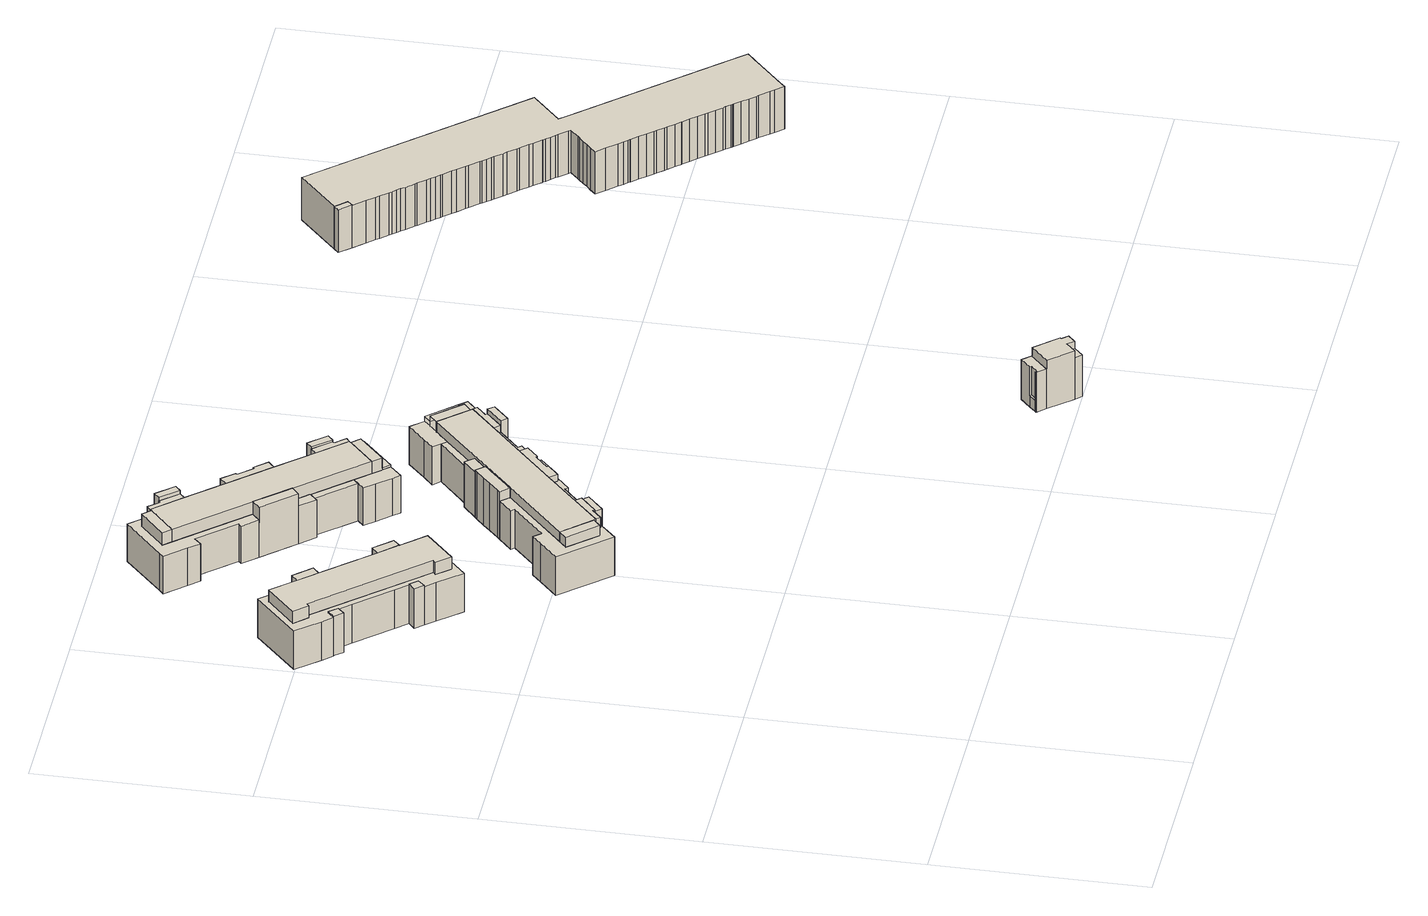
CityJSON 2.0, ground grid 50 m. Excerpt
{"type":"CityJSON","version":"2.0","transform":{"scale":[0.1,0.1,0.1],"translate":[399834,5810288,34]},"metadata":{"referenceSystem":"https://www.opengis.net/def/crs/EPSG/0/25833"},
"CityObjects":{
"building1":{"type":"Building","attributes":{"Gemeindeschluessel":"11000009","BezugspunktDach":"2200","function":"51009_1610","measuredHeight":10.37,"storeysAboveGround":0},"address":[{"country":"Germany","locality":"Berlin"}],"geometry":[{"type":"Solid","lod":"1","boundaries":[[[[0,1,2,3]],[[4,5,6,7]],[[4,7,3,2]],[[5,4,2,1]],[[6,5,1,0]],[[7,6,0,3]]]]}]},
"building2":{"type":"Building","attributes":{"Gemeindeschluessel":"11000009","BezugspunktDach":"2200","function":"51009_1610","measuredHeight":10.34,"storeysAboveGround":0},"address":[{"country":"Germany","locality":"Berlin"}],"geometry":[{"type":"Solid","lod":"1","boundaries":[[[[8,9,10,11]],[[12,13,14,15]],[[12,15,11,10]],[[13,12,10,9]],[[14,13,9,8]],[[15,14,8,11]]]]}]},
"building3":{"type":"Building","attributes":{"Gemeindeschluessel":"11000009","function":"31001_1010"},"address":[{"country":"Germany","locality":"Berlin","thoroughfareNumber":"3, 5","thoroughfareName":"Newtonstraße"}],"children":["building3-1","building3-2","building3-3","building3-4","building3-5"]},
"building3-1":{"type":"BuildingPart","attributes":{"BezugspunktDach":"2200","measuredHeight":13.16,"storeysAboveGround":4},"parents":["building3"],"geometry":[{"type":"MultiSurface","lod":"1","boundaries":[[[16,17,18,19,20,21,22,23,24,25,26,27,28]],[[29,30,31,32,33,34,35,36,37,38,39,40,41]],[[29,42,43,28,27]],[[30,44,42,29,27,26]],[[45,46,25,24]],[[32,31,47,48]],[[34,33,23,22]],[[35,49,50,22,21]],[[51,49,21,20]],[[37,52,51,20,19]],[[53,52,19,18]],[[54,53,38,18,17]],[[55,54,17,16]],[[43,55,40,16,28]],[[41,43,42,29]],[[29,42,44,30]],[[31,30,26,25]],[[48,47,46,45]],[[32,24,23,33]],[[34,50,49,35,56]],[[36,35,49,51]],[[36,51,52,37]],[[38,37,52,53]],[[39,38,53,54]],[[57,40,39,54,55]],[[41,40,55,43]]]}]},
"building3-2":{"type":"BuildingPart","attributes":{"BezugspunktDach":"2200","measuredHeight":13.16,"storeysAboveGround":4},"parents":["building3"],"geometry":[{"type":"MultiSurface","lod":"1","boundaries":[[[23,58,59,24]],[[60,61,33,32]],[[62,45,24,59]],[[60,32,48,63]],[[61,60,59,58]],[[64,65,61,58,23]],[[63,48,45,62]],[[33,61,65,64]],[[33,23,24,32]]]}]},
"building3-3":{"type":"BuildingPart","attributes":{"BezugspunktDach":"2200","measuredHeight":13.16,"storeysAboveGround":4},"parents":["building3"],"geometry":[{"type":"MultiSurface","lod":"1","boundaries":[[[25,66,67,26]],[[68,69,31,30]],[[68,70,44,26,67]],[[69,68,67,66]],[[46,71,72,47,31,69,66,25]],[[30,44,70,68]],[[47,72,71,46]],[[30,31,25,26]]]}]},
"building3-4":{"type":"BuildingPart","attributes":{"BezugspunktDach":"2200","measuredHeight":10.06,"storeysAboveGround":4},"parents":["building3"],"geometry":[{"type":"MultiSurface","lod":"1","boundaries":[[[73,74,75,76,77,78,79,80,81,82,83,84,85,65,50,49,51,52,53,54,55,43,42,44,70,86,87]],[[88,68,30,29,41,40,39,38,37,36,35,34,61,89,90,91,92,14,13,12,93,94,95,96,97,98,99]],[[88,99,87,86]],[[68,88,86,70]],[[34,50,64,33,61]],[[89,61,65,85]],[[90,89,85,84]],[[91,90,84,83]],[[92,91,83,82]],[[14,92,82,81]],[[13,14,81,80]],[[12,13,80,79]],[[93,12,79,78]],[[94,93,78,77]],[[95,94,77,76]],[[96,95,76,75]],[[97,96,75,74]],[[98,97,74,73]],[[99,98,73,87]],[[30,68,100,70,44,101]],[[30,44,42,29]],[[42,43,41,29]],[[40,41,43,55]],[[40,55,54,39]],[[38,39,54,53]],[[37,38,53,52,102]],[[36,37,52,51]],[[51,49,35,36]],[[34,35,49,50]],[[61,33,64,65]]]}]},
"building3-5":{"type":"BuildingPart","attributes":{"BezugspunktDach":"2200","measuredHeight":10.61,"storeysAboveGround":4},"parents":["building3"],"geometry":[{"type":"Solid","lod":"1","boundaries":[[[[45,62,103,104,105,106,71,46]],[[72,107,108,109,110,63,48,47]],[[107,72,71,106]],[[108,107,106,105]],[[109,108,105,104]],[[110,109,104,103]],[[63,110,103,62]],[[72,47,46,71]],[[63,62,45,48]],[[48,45,46,47]]]]}]},
"building4":{"type":"Building","attributes":{"Gemeindeschluessel":"11000009","function":"31001_1010"},"address":[{"country":"Germany","locality":"Berlin","thoroughfareNumber":"13, 15, 17","thoroughfareName":"Konrad-Zuse-Straße"}],"children":["building4-1","building4-2","building4-3","building4-4","building4-5","building4-6","building4-7","building4-8","building4-9","building4-10","building4-11","building4-12","building4-13","building4-14","building4-15","building4-16","building4-17"]},
"building4-1":{"type":"BuildingPart","attributes":{"BezugspunktDach":"2200","measuredHeight":13.06,"storeysAboveGround":4},"parents":["building4"],"geometry":[{"type":"MultiSurface","lod":"1","boundaries":[[[111,112,113,114,115,116,117,118,119,120,121,122]],[[123,124,125,126,127,128,129,130,131,132,133,134]],[[135,136,121,120]],[[137,138,119,118]],[[139,140,117,116]],[[141,142,115,114]],[[143,144,145,146,147,148,149,113,112]],[[150,151,152,111,122]],[[123,153,134,122,154,121]],[[124,123,136,135]],[[124,120,119,125,155]],[[126,125,138,137]],[[127,126,118,117]],[[128,127,140,139]],[[156,129,128,116,115]],[[130,129,142,141]],[[130,114,113,131]],[[131,149,148,157]],[[132,158,145,144,143]],[[158,159,157,148,147,146]],[[132,112,111,133]],[[134,133,152,151,150]]]}]},
"building4-2":{"type":"BuildingPart","attributes":{"BezugspunktDach":"2200","measuredHeight":13.06,"storeysAboveGround":4},"parents":["building4"],"geometry":[{"type":"MultiSurface","lod":"1","boundaries":[[[119,160,161,162,163,120]],[[164,165,166,167,125,124]],[[164,124,120,163],[164,168,135,124]],[[169,168,163,162]],[[170,169,162,161]],[[166,171,166,167]],[[138,172,160,119]],[[167,172,167,125]],[[135,168,164,124]],[[165,164,168,169]],[[166,165,169,170]],[[167,166,171,161,160]],[[125,167,172,138]],[[125,119,120,124]]]}]},
"building4-3":{"type":"BuildingPart","attributes":{"BezugspunktDach":"2200","measuredHeight":13.06,"storeysAboveGround":4},"parents":["building4"],"geometry":[{"type":"MultiSurface","lod":"1","boundaries":[[[117,173,174,175,176,177,178,118]],[[179,180,181,182,183,184,127,126]],[[179,126,185,126,179,186,137,118,178]],[[187,188,186,178,177]],[[181,180,181,189,188,177,176]],[[190,189,176,175]],[[183,182,183,191,190,192,175,174]],[[193,191,183,184,183,174,173]],[[140,193,173,117]],[[127,184,194,184,127,195]],[[137,186,179,126,185]],[[180,179,186,188,187]],[[188,189,181,180]],[[182,181,189,190]],[[192,190,191,183,182]],[[184,183,191,193]],[[195,127,184,194,193,140]],[[126,127,117,118]]]}]},
"building4-4":{"type":"BuildingPart","attributes":{"BezugspunktDach":"2200","measuredHeight":13.14,"storeysAboveGround":4},"parents":["building4"],"geometry":[{"type":"MultiSurface","lod":"1","boundaries":[[[196,197,198,199]],[[133,132,200,201]],[[151,202,203,199,198]],[[133,201,133,204]],[[132,112,111,198,197]],[[205,144,197,196]],[[201,200,196,199]],[[204,133,201,203,202,151]],[[133,111,112,132,206]],[[200,132,144,205]]]}]},
"building4-5":{"type":"BuildingPart","attributes":{"BezugspunktDach":"2200","measuredHeight":13.06,"storeysAboveGround":4},"parents":["building4"],"geometry":[{"type":"MultiSurface","lod":"1","boundaries":[[[122,121,207,208]],[[209,123,134,210]],[[211,212,208,207]],[[213,136,211,207,121]],[[214,212,150,122,208]],[[209,210,212,211]],[[123,209,211,136,213]],[[134,123,121,122]],[[210,134,150,212,214]]]}]},
"building4-6":{"type":"BuildingPart","attributes":{"BezugspunktDach":"2200","measuredHeight":13.06,"storeysAboveGround":4},"parents":["building4"],"geometry":[{"type":"MultiSurface","lod":"1","boundaries":[[[215,216,114,113]],[[130,217,218,131]],[[219,220,141,114,216]],[[221,220,217,216,215]],[[131,149,222,218,215,113]],[[130,131,113,114]],[[217,130,141,220,219]],[[218,217,220,221]],[[218,222,149,131,223]]]}]},
"building4-7":{"type":"BuildingPart","attributes":{"BezugspunktDach":"2200","measuredHeight":13.06,"storeysAboveGround":4},"parents":["building4"],"geometry":[{"type":"MultiSurface","lod":"1","boundaries":[[[115,224,225,226,227,116]],[[228,229,230,231,129,128]],[[232,139,116,227]],[[229,228,229,226]],[[230,233,234,226,225]],[[235,233,236,225,224]],[[129,142,235,224,115]],[[228,128,139,232]],[[227,226,229,228]],[[234,233,230,229]],[[237,231,230,236,233,235]],[[231,235,142,129]],[[238,128,129,115,116]]]}]},
"building4-8":{"type":"BuildingPart","attributes":{"BezugspunktDach":"2200","measuredHeight":10.54,"storeysAboveGround":4},"parents":["building4"],"geometry":[{"type":"MultiSurface","lod":"1","boundaries":[[[137,186,188,239,240,241,242,172,138]],[[167,243,244,245,246,180,179,126,125]],[[243,167,172,242]],[[244,243,242,241]],[[245,244,241,240]],[[167,125,138,172]],[[246,245,240,239]],[[180,246,239,188]],[[179,180,188,186]],[[247,126,179,186,137]],[[126,248,137,138,125]]]}]},
"building4-9":{"type":"BuildingPart","attributes":{"BezugspunktDach":"2200","measuredHeight":13.56,"storeysAboveGround":4},"parents":["building4"],"geometry":[{"type":"MultiSurface","lod":"1","boundaries":[[[249,250,251,252]],[[253,254,229,228]],[[253,228,252,251]],[[254,253,251,250]],[[229,254,250,249]],[[227,226,249,252]],[[228,229,226,227]]]}]},
"building4-10":{"type":"BuildingPart","attributes":{"BezugspunktDach":"2200","measuredHeight":9.85,"storeysAboveGround":4},"parents":["building4"],"geometry":[{"type":"MultiSurface","lod":"1","boundaries":[[[255,256,257,258,222,148,259,260]],[[261,157,218,262,263,264,265,266]],[[261,266,260,259]],[[263,262,258,257]],[[264,263,257,256]],[[265,264,256,255]],[[266,265,255,260]],[[267,157,261,259,148]],[[268,157,148,149,131]],[[218,131,149,222]],[[262,218,222,258,269]]]}]},
"building4-11":{"type":"BuildingPart","attributes":{"BezugspunktDach":"2200","measuredHeight":10.3,"storeysAboveGround":4},"parents":["building4"],"geometry":[{"type":"MultiSurface","lod":"1","boundaries":[[[270,271,234,233,235,141,220,221]],[[217,130,231,230,229,272,262,218]],[[130,129,231]],[[272,229,234,271]],[[262,272,271,270]],[[222,258,270,221]],[[273,217,218,221,220]],[[217,220,141,130]],[[142,129,130,141]],[[231,129,142,235]],[[230,231,235,233]],[[230,233,234,229]],[[218,262,258,222]]]}]},
"building4-12":{"type":"BuildingPart","attributes":{"BezugspunktDach":"2200","measuredHeight":10.56,"storeysAboveGround":4},"parents":["building4"],"geometry":[{"type":"MultiSurface","lod":"1","boundaries":[[[193,140,139,232,274,275,276,277,191]],[[278,279,280,281,228,128,127,184,183]],[[278,183,191,277],[183,278,277,191]],[[279,278,277,276],[278,279,276,277]],[[280,279,276,275]],[[281,280,275,274]],[[228,281,274,232]],[[228,232,139,128]],[[127,128,282,139,140]],[[184,127,140,193]],[[183,184,283,193,191]]]}]},
"building4-13":{"type":"BuildingPart","attributes":{"BezugspunktDach":"2200","measuredHeight":9.9,"storeysAboveGround":4},"parents":["building4"],"geometry":[{"type":"MultiSurface","lod":"1","boundaries":[[[284,285,145,144,205]],[[132,158,286,287,200]],[[288,147,158,145,285]],[[287,286,285,284]],[[200,287,284,205]],[[200,205,144,132]],[[158,132,144,145]],[[286,158,147,288]]]}]},
"building4-14":{"type":"BuildingPart","attributes":{"BezugspunktDach":"2200","measuredHeight":10.55,"storeysAboveGround":4},"parents":["building4"],"geometry":[{"type":"MultiSurface","lod":"1","boundaries":[[[190,191,277,276,289,290,240,239,188,189]],[[180,246,245,291,292,279,278,183,182,181]],[[180,188,180,246]],[[246,239,246,245]],[[291,245,240,290]],[[292,291,290,289]],[[279,292,289,276]],[[180,181,189,188]],[[246,180,188,239,293]],[[245,246,239,240,294]],[[278,279,276,277]],[[278,277,191,183]],[[182,183,191,190]],[[181,182,190,189]]]}]},
"building4-15":{"type":"BuildingPart","attributes":{"BezugspunktDach":"2200","measuredHeight":9.85,"storeysAboveGround":4},"parents":["building4"],"geometry":[{"type":"MultiSurface","lod":"1","boundaries":[[[259,148,147,288]],[[158,157,261,286]],[[286,261,259,288]],[[158,286,288,147]],[[157,295,158,147,148]],[[261,157,148,259]]]}]},
"building4-16":{"type":"BuildingPart","attributes":{"BezugspunktDach":"2200","measuredHeight":9.85,"storeysAboveGround":4},"parents":["building4"],"geometry":[{"type":"MultiSurface","lod":"1","boundaries":[[[296,297,298,299,300,202,151,212,211,136,168,169,170,301,302,303]],[[304,305,166,165,164,123,209,210,133,201,306,307,308,309,310,311]],[[304,311,303,302]],[[305,304,302,301]],[[166,305,301,170]],[[306,201,202,300]],[[307,306,300,299]],[[308,307,299,298]],[[309,308,298,297]],[[310,309,297,296]],[[311,310,296,303]],[[165,166,170,169]],[[165,312,169,168,164]],[[123,124,135,136]],[[164,168,135,124]],[[123,136,211,209]],[[210,209,211,212]],[[134,150,151,133]],[[210,313,212,150,134]],[[133,151,202,201]]]}]},
"building4-17":{"type":"BuildingPart","attributes":{"BezugspunktDach":"2200","measuredHeight":15.19,"storeysAboveGround":4},"parents":["building4"],"geometry":[{"type":"MultiSurface","lod":"1","boundaries":[[[314,315,316,317]],[[318,319,167,166]],[[318,166,317,316]],[[319,318,316,315]],[[167,319,315,314]],[[161,160,314,317]],[[166,167,160,161]]]}]},
"building5":{"type":"Building","attributes":{"Gemeindeschluessel":"11000009","function":"31001_1010"},"address":[{"country":"Germany","locality":"Berlin","thoroughfareNumber":"14, 16, 18","thoroughfareName":"Wilhelm-Hoff-Straße"}],"children":["building5-1","building5-2","building5-3","building5-4","building5-5","building5-6","building5-7","building5-8","building5-9","building5-10","building5-11","building5-12","building5-13","building5-14","building5-15","building5-16","building5-17","building5-18"]},
"building5-1":{"type":"BuildingPart","attributes":{"BezugspunktDach":"2200","measuredHeight":12.64,"storeysAboveGround":4},"parents":["building5"],"geometry":[{"type":"MultiSurface","lod":"1","boundaries":[[[320,321,322,323,324,325,326,327,328,329,330]],[[331,332,333,334,335,336,337,338,339,340,341]],[[342,343,330,329]],[[344,345,346,345,347,348,349,350,332,351,352,353,354,353,355,331,329,328],[351,356,357,352],[358,348,359,360]],[[361,362,327,326]],[[334,333,363,364]],[[365,366,325,324]],[[338,337,367,337,338,368,369,323,322]],[[340,370,371,321,320]],[[372,331,341,343,342]],[[357,356,351,352]],[[373,354,353,352,351]],[[331,355,353,354]],[[345,349,348,347]],[[350,349,346,345,344]],[[359,348,358,360]],[[374,332,328,327,333]],[[364,363,362,361]],[[335,334,326,325]],[[336,335,366,365]],[[336,324,323,337]],[[369,368,338,337,367]],[[339,338,322,321]],[[339,371,370,340]],[[341,340,320,330]]]}]},
"building5-2":{"type":"BuildingPart","attributes":{"BezugspunktDach":"2200","measuredHeight":12.64,"storeysAboveGround":4},"parents":["building5"],"geometry":[{"type":"MultiSurface","lod":"1","boundaries":[[[375,320,330,376]],[[341,340,377,378]],[[341,343,379,380,376,330]],[[381,370,320,375]],[[378,379,381,375,376]],[[378,380,379,343,341]],[[340,341,330,320]],[[377,340,370,381]],[[377,381,379,378]]]}]},
"building5-3":{"type":"BuildingPart","attributes":{"BezugspunktDach":"2200","measuredHeight":12.64,"storeysAboveGround":4},"parents":["building5"],"geometry":[{"type":"MultiSurface","lod":"1","boundaries":[[[327,382,383,328]],[[384,385,333,332]],[[384,332,350,386]],[[385,384,386,387,388,389,383,382]],[[362,388,382,327]],[[333,385,387,363]],[[389,388,387,386]],[[363,387,388,362]],[[332,390,333,327,328]]]}]},
"building5-4":{"type":"BuildingPart","attributes":{"BezugspunktDach":"2200","measuredHeight":12.64,"storeysAboveGround":4},"parents":["building5"],"geometry":[{"type":"MultiSurface","lod":"1","boundaries":[[[391,392,393,394,322,321]],[[338,395,396,397,398,339]],[[399,368,322,394]],[[400,401,394,393]],[[402,403,404,396,393,392]],[[398,405,403,406,392,391]],[[339,371,405,398,391,321]],[[338,339,321,322]],[[395,338,368,399]],[[396,395,401,400]],[[397,396,404,403,402]],[[397,406,403,405,398]],[[398,405,371,339]]]}]},
"building5-5":{"type":"BuildingPart","attributes":{"BezugspunktDach":"2200","measuredHeight":12.64,"storeysAboveGround":4},"parents":["building5"],"geometry":[{"type":"MultiSurface","lod":"1","boundaries":[[[407,408,409,410,326,325]],[[334,411,412,413,414,335]],[[415,361,364,416,417,411,334,326,410]],[[418,415,410,409]],[[412,411,416,419]],[[420,418,409,408]],[[413,412,421,419,422]],[[414,413,408,422,423,407]],[[366,424,407,325]],[[334,335,325,326]],[[417,416,364,361,415]],[[419,416,415,418]],[[422,419,421,418,420]],[[407,423,422,408]],[[335,414,424,366]]]}]},
"building5-6":{"type":"BuildingPart","attributes":{"BezugspunktDach":"2200","measuredHeight":12.68,"storeysAboveGround":4},"parents":["building5"],"geometry":[{"type":"MultiSurface","lod":"1","boundaries":[[[355,353,352,357,425,426,427,428,429,430]],[[431,432,433,434,435,356,351,354,331,436]],[[431,436,430,429]],[[432,431,429,428]],[[433,432,428,427]],[[434,433,427,426]],[[435,434,426,425]],[[360,437,438,358,356,435,425,357]],[[439,342,440,355,430]],[[358,438,437,360]],[[351,356,357,352]],[[354,351,441,352,353]],[[331,442,354,353,355,443]],[[436,331,440,342,439]]]}]},
"building5-7":{"type":"BuildingPart","attributes":{"BezugspunktDach":"2200","measuredHeight":10.11,"storeysAboveGround":4},"parents":["building5"],"geometry":[{"type":"MultiSurface","lod":"1","boundaries":[[[444,404,403,405,370,381,379,342,439,445,446,447,448,449,450]],[[451,452,453,454,455,436,331,378,377,340,398,397,396,456,457]],[[451,457,450,449]],[[452,451,449,448]],[[453,452,448,447]],[[454,453,447,446]],[[455,454,446,445]],[[436,455,445,439]],[[331,458,331,341,378]],[[377,378,377,381]],[[340,377,381,377,340,370]],[[340,339,398]],[[397,398,397,403]],[[396,397,403,397,396,459]],[[456,396,404,444]],[[457,456,444,450]],[[331,436,439,342]],[[342,343,341,331,458]],[[378,341,343,379]],[[379,381,377,378]],[[460,370,371,339,340]],[[398,339,371,405]],[[461,405,403,397,398]],[[459,396,397,403,404]]]}]},
"building5-8":{"type":"BuildingPart","attributes":{"BezugspunktDach":"2200","measuredHeight":12.24,"storeysAboveGround":4},"parents":["building5"],"geometry":[{"type":"Solid","lod":"1","boundaries":[[[[462,463,401,400]],[[395,464,465,396]],[[464,395,401,463]],[[465,464,463,462]],[[396,465,462,400]],[[400,401,395,396]]]]}]},
"building5-9":{"type":"BuildingPart","attributes":{"BezugspunktDach":"2200","measuredHeight":12.64,"storeysAboveGround":4},"parents":["building5"],"geometry":[{"type":"MultiSurface","lod":"1","boundaries":[[[466,467,468,469,470,471,324,323]],[[336,472,473,474,475,476,477,337]],[[478,365,324,471]],[[479,478,480,471,470]],[[481,482,479,470,469]],[[473,483,473,474]],[[475,474,469,468],[474,475,484,482]],[[485,484,468,467]],[[486,485,487,467,466]],[[477,476,477,488]],[[369,486,466,323]],[[337,323,324,336]],[[472,336,365,478]],[[473,472,480,478,479]],[[474,473,483,479,482,481]],[[484,475,474,482]],[[476,475,484,485]],[[488,477,476,487,485,486]],[[337,477,486,369]]]}]},
"building5-10":{"type":"BuildingPart","attributes":{"BezugspunktDach":"2200","measuredHeight":10.99,"storeysAboveGround":4},"parents":["building5"],"geometry":[{"type":"MultiSurface","lod":"1","boundaries":[[[399,489,490,491,492,485,486,369,368]],[[337,477,476,493,494,495,496,395,338]],[[476,485,476,493]],[[495,494,491,490]],[[496,495,490,489]],[[395,496,489,399]],[[338,368,369,337]],[[477,337,369,486,497]],[[477,486,485,476]],[[493,476,485,492]],[[494,493,492,491]],[[338,395,399,368,498]]]}]},
"building5-11":{"type":"BuildingPart","attributes":{"BezugspunktDach":"2200","measuredHeight":13.88,"storeysAboveGround":4},"parents":["building5"],"geometry":[{"type":"MultiSurface","lod":"1","boundaries":[[[499,500,501,502]],[[422,503,504,423]],[[422,408,407,502,501]],[[503,422,501,500]],[[504,503,500,499]],[[423,504,499,502]],[[423,505,407,408,422]]]}]},
"building5-12":{"type":"BuildingPart","attributes":{"BezugspunktDach":"2200","measuredHeight":11.23,"storeysAboveGround":4},"parents":["building5"],"geometry":[{"type":"MultiSurface","lod":"1","boundaries":[[[420,506,507,388,362,415,418]],[[416,363,387,508,509,422,419]],[[509,508,507,506]],[[422,509,506,420]],[[416,419,418,415]],[[363,364,361,362]],[[416,415,361,364]],[[387,363,362,388]],[[508,387,388,507]],[[419,422,510,420,418]]]}]},
"building5-13":{"type":"BuildingPart","attributes":{"BezugspunktDach":"2200","measuredHeight":11.23,"storeysAboveGround":4},"parents":["building5"],"geometry":[{"type":"MultiSurface","lod":"1","boundaries":[[[388,507,511,389]],[[512,508,387,386]],[[508,512,511,507]],[[387,508,507,388]],[[386,387,513,388,389]]]}]},
"building5-14":{"type":"BuildingPart","attributes":{"BezugspunktDach":"2200","measuredHeight":9.99,"storeysAboveGround":4},"parents":["building5"],"geometry":[{"type":"MultiSurface","lod":"1","boundaries":[[[347,345,514,515]],[[516,349,348,517]],[[516,517,515,514]],[[349,516,514,345]],[[517,518,348,347,515]]]}]},
"building5-15":{"type":"BuildingPart","attributes":{"BezugspunktDach":"2200","measuredHeight":9.99,"storeysAboveGround":4},"parents":["building5"],"geometry":[{"type":"MultiSurface","lod":"1","boundaries":[[[514,345,519,520,521,522,523]],[[524,525,512,386,349,516,526]],[[524,526,523,522]],[[525,524,522,521]],[[512,525,521,520]],[[526,516,514,523]],[[516,349,345,514]]]}]},
"building5-16":{"type":"BuildingPart","attributes":{"BezugspunktDach":"2200","measuredHeight":11.94,"storeysAboveGround":4},"parents":["building5"],"geometry":[{"type":"MultiSurface","lod":"1","boundaries":[[[360,359,527,528,437]],[[529,517,348,358,438]],[[529,438,437,528]],[[517,529,528,527]],[[348,517,527,359],[348,347,515,517]],[[347,348,517,515]],[[438,358,360,437]]]}]},
"building5-17":{"type":"BuildingPart","attributes":{"BezugspunktDach":"2200","measuredHeight":10.98,"storeysAboveGround":4},"parents":["building5"],"geometry":[{"type":"MultiSurface","lod":"1","boundaries":[[[530,531,532,533,424,366,365,478,479]],[[472,336,335,414,534,535,536,537,473]],[[534,414,424,533]],[[535,534,533,532]],[[536,535,532,531]],[[472,473,479,478]],[[472,478,365,336]],[[336,538,365,366,335]],[[335,539,366,424,414]],[[540,537,536,531,530]],[[537,530,479,473]]]}]},
"building5-18":{"type":"BuildingPart","attributes":{"BezugspunktDach":"2200","measuredHeight":10.98,"storeysAboveGround":4},"parents":["building5"],"geometry":[{"type":"MultiSurface","lod":"1","boundaries":[[[485,492,491,541,542,531,530,479,482,484]],[[474,473,537,536,543,544,494,493,476,475]],[[543,536,531,542]],[[544,543,542,541]],[[494,544,541,491]],[[474,475,484,482]],[[473,474,482,479]],[[479,530,537,473]],[[545,536,537,530,531]],[[494,491,492,493]],[[493,492,485,476]],[[476,546,485,484,475]]]}]},
"building6":{"type":"Building","attributes":{"Gemeindeschluessel":"11000009","function":"31001_1010"},"address":[{"country":"Germany","locality":"Berlin","thoroughfareNumber":"11A","thoroughfareName":"Newtonstraße"}],"children":["building6-1","building6-2","building6-3","building6-4"]},
"building6-1":{"type":"BuildingPart","attributes":{"BezugspunktDach":"2200","measuredHeight":12.76,"storeysAboveGround":4},"parents":["building6"],"geometry":[{"type":"MultiSurface","lod":"1","boundaries":[[[547,548,549,550,551,552,553,554]],[[555,556,557,558,559,560,561,562]],[[563,564,554,553]],[[565,563,553,552]],[[557,556,552,551],[556,557,566,565]],[[558,557,558,567,566,551,550]],[[559,558,550,549]],[[568,569,549,548]],[[570,568,548,547]],[[562,561,547,554]],[[555,562,564,563]],[[556,555,563,565]],[[566,557,556,565]],[[566,567,558,557]],[[560,559,569,568]],[[561,560,568,570]]]}]},
"building6-2":{"type":"BuildingPart","attributes":{"BezugspunktDach":"2200","measuredHeight":10.4,"storeysAboveGround":4},"parents":["building6"],"geometry":[{"type":"MultiSurface","lod":"1","boundaries":[[[564,563,565,566,567,571,572,573,574,575,576,577]],[[578,579,580,581,582,583,558,557,556,555,562,584]],[[578,584,577,576]],[[585,586,576,575]],[[587,585,575,574]],[[588,587,574,573]],[[582,581,573,572]],[[583,582,572,571]],[[558,583,571,567]],[[584,562,564,577]],[[579,578,586,585]],[[580,579,585,587]],[[581,580,587,588]],[[557,558,567,566]],[[556,557,566,565]],[[555,556,589,565,563]],[[590,562,555,591,563,564]]]}]},
"building6-3":{"type":"BuildingPart","attributes":{"BezugspunktDach":"2200","measuredHeight":10.9,"storeysAboveGround":4},"parents":["building6"],"geometry":[{"type":"Solid","lod":"1","boundaries":[[[[592,569,568,570]],[[560,559,593,561]],[[561,570,561,560]],[[560,568,560,559]],[[593,559,569,592]],[[561,593,592,570]],[[560,561,570,568]],[[559,560,568,569]]]]}]},
"building6-4":{"type":"BuildingPart","attributes":{"BezugspunktDach":"2200","measuredHeight":3,"storeysAboveGround":4},"parents":["building6"],"geometry":[{"type":"Solid","lod":"1","boundaries":[[[[585,587,588,586]],[[581,580,579,578]],[[581,578,586,588]],[[580,581,588,587]],[[579,580,587,585]],[[578,579,585,586]]]]}]},
"building7":{"type":"Building","attributes":{"Gemeindeschluessel":"11000009","function":"31001_1010"},"address":[{"country":"Germany","locality":"Berlin","thoroughfareNumber":"19, 19A, 21, 21A, 23, 23A, 25","thoroughfareName":"Katharina-Boll-Dornberger-Straße"}],"children":["building7-1","building7-2"]},
"building7-1":{"type":"BuildingPart","attributes":{"BezugspunktDach":"2200","measuredHeight":11.09,"storeysAboveGround":3},"parents":["building7"],"geometry":[{"type":"MultiSurface","lod":"1","boundaries":[[[594,595,596,597,598,599,600,601,602,603,604,605,606,607,608,609,610,611,612,613,614,615,616,617,618,619,620,621,622,623,624,625,626,627,628,629,630,631,632,633,634,635,636,637,638,639,640,641,642,643,644,645,646,647,648,649,650,651,652,653,654,655,656,657,658,659,660,661,662,663,664,665,666,667,668,669,670,671,672,673,674,675,676,677,678,679,680,681,682,683,684]],[[685,686,687,688,689,690,691,692,693,694,695,696,697,698,699,700,701,702,703,704,705,706,707,708,709,710,711,712,713,714,715,716,717,718,719,720,721,722,723,724,725,726,727,728,729,730,731,732,733,734,735,736,737,738,739,740,741,742,743,744,745,746,747,748,749,750,751,752,753,754,755,756,757,758,759,760,761,762,763,764,765,766,767,768,769,770,771,772,773,774,775]],[[685,775,684,683]],[[686,685,683,682]],[[687,686,682,681]],[[688,687,681,680]],[[689,688,680,679]],[[690,689,679,678]],[[691,690,678,677]],[[692,691,677,676]],[[693,692,676,675]],[[694,693,675,674]],[[695,694,674,673]],[[696,695,673,672]],[[697,696,672,671]],[[698,697,671,670]],[[699,698,670,669]],[[700,699,669,668]],[[701,700,668,667]],[[702,701,667,666]],[[703,702,666,665]],[[704,703,665,664]],[[705,704,664,663]],[[706,705,663,662]],[[707,706,662,661]],[[708,707,661,660]],[[709,708,660,659]],[[710,709,659,658]],[[711,710,658,657]],[[712,711,657,656]],[[713,712,656,655]],[[714,713,655,654]],[[715,714,654,653]],[[716,715,653,652]],[[717,716,652,651]],[[718,717,651,650]],[[719,718,650,649]],[[720,719,649,648]],[[721,720,648,647]],[[722,721,647,646]],[[723,722,646,645]],[[724,723,645,644]],[[725,724,644,643]],[[726,725,643,642]],[[727,726,642,641]],[[728,727,641,640]],[[729,728,640,639]],[[730,729,639,638]],[[731,730,638,637]],[[732,731,637,636]],[[733,732,636,635]],[[734,733,635,634]],[[735,734,634,633]],[[736,735,633,632]],[[737,736,632,631]],[[738,737,631,630]],[[739,738,630,629]],[[740,739,629,628]],[[741,740,628,627]],[[742,741,627,626]],[[743,742,626,625]],[[744,743,625,624]],[[745,744,624,623]],[[746,745,623,622]],[[747,746,622,621]],[[748,747,621,620]],[[749,748,620,619]],[[750,749,619,618]],[[751,750,618,617]],[[752,751,617,616]],[[753,752,616,615]],[[754,753,615,614]],[[755,754,614,613]],[[756,755,613,612]],[[757,756,612,611]],[[758,757,611,610]],[[759,758,610,609]],[[760,759,609,608]],[[761,760,608,607]],[[762,761,607,606]],[[763,762,606,605]],[[764,763,605,604]],[[765,764,604,603]],[[766,765,603,602]],[[767,766,602,601]],[[768,767,601,600]],[[769,768,600,599]],[[770,769,599,598]],[[771,770,598,597]],[[772,771,597,596]],[[773,776,772,777,596,595]],[[773,595,594,774]],[[778,775,774,594,684]]]}]},
"building7-2":{"type":"BuildingPart","attributes":{"BezugspunktDach":"2200","measuredHeight":11.14,"storeysAboveGround":3},"parents":["building7"],"geometry":[{"type":"MultiSurface","lod":"1","boundaries":[[[779,780,781,782,783]],[[775,774,773,772,784]],[[775,784,783,782]],[[594,684,775,782,781]],[[785,595,594,781,780]],[[596,595,786,780,779]],[[784,772,779,783]],[[774,775,684,594]],[[773,774,594,595,785]],[[772,787,773,786,595,596]]]}]}
},
"vertices":[
[95,1408,112],[111,1423,112],[95,1442,112],[78,1427,112],[95,1442,9],[111,1423,9],[95,1408,9],[78,1427,9],
[234,1254,112],[250,1270,112],[234,1288,112],[217,1273,112],[234,1288,8],[250,1270,8],[234,1254,8],[217,1273,8],
[68,1481,140],[75,1487,140],[294,1245,140],[287,1239,140],[314,1208,140],[388,1275,140],[339,1329,140],[340,1329,140],[302,1370,140],[200,1483,140],[163,1524,140],[115,1578,140],[40,1511,140],[115,1578,8],[163,1524,8],[200,1483,8],[302,1370,8],[340,1329,8],[339,1329,8],[388,1275,8],[314,1208,8],[287,1239,8],[294,1245,8],[75,1487,8],[68,1481,8],[40,1511,8],[115,1578,109],[40,1511,109],[163,1524,109],[302,1370,115],[200,1483,115],[200,1483,9],[302,1370,9],[388,1275,109],[339,1329,109],[314,1208,109],[287,1239,109],[294,1245,109],[75,1487,109],[68,1481,109],[386,1278,8],[68,1481,71],
[356,1344,140],[319,1385,140],[319,1385,8],[356,1344,8],[319,1385,115],[319,1385,9],[340,1329,109],[356,1344,109],
[217,1498,140],[179,1539,140],[179,1539,8],[217,1498,8],[179,1539,109],[217,1498,115],[217,1498,9],
[57,1450,109],[78,1427,109],[95,1442,109],[111,1423,109],[136,1397,109],[210,1315,109],[234,1288,109],[250,1270,109],[234,1254,109],[255,1231,109],[302,1178,109],[414,1279,109],[413,1281,109],[121,1604,109],[10,1503,109],[121,1604,8],[413,1281,8],[414,1279,8],[302,1178,8],[255,1231,8],[210,1315,8],[136,1397,8],[111,1423,8],[95,1442,8],[78,1427,8],[57,1450,8],[10,1503,8],[179,1539,59],[163,1524,32],[287,1239,50],
[299,1407,115],[306,1414,115],[244,1482,115],[237,1476,115],[237,1476,9],[244,1482,9],[306,1414,9],[299,1407,9],
[452,1676,139],[520,1600,139],[657,1449,139],[722,1507,139],[726,1511,139],[668,1575,139],[596,1655,139],[513,1747,139],[442,1826,139],[383,1891,139],[379,1887,139],[313,1829,139],[379,1887,9],[383,1891,9],[442,1826,9],[513,1747,9],[596,1655,9],[668,1575,9],[726,1511,9],[722,1507,9],[657,1449,9],[520,1600,9],[452,1676,9],[313,1829,9],[383,1891,107],[379,1887,107],[513,1747,114],[442,1826,114],[668,1575,114],[596,1655,114],[722,1507,112],[726,1511,112],[520,1600,47],[520,1600,108],[551,1566,108],[551,1566,102],[551,1566,107],[626,1483,107],[657,1449,107],[313,1829,107],[452,1676,107],[452,1676,66],[362,1873,9],[362,1873,139],[437,1830,9],[726,1511,63],[626,1483,9],[551,1566,9],[607,1504,9],
[455,1838,139],[418,1879,139],[414,1875,139],[392,1899,139],[392,1899,9],[414,1875,9],[418,1879,9],[455,1838,9],[392,1899,107],[414,1875,107],[418,1879,107],[418,1879,59],[455,1838,114],
[613,1670,139],[587,1699,139],[583,1696,139],[553,1730,139],[556,1733,139],[530,1762,139],[530,1762,9],[556,1733,9],[553,1730,9],[583,1696,9],[587,1699,9],[613,1670,9],[513,1747,94],[530,1762,114],[556,1733,78],[556,1733,114],[553,1730,114],[583,1696,114],[587,1699,114],[583,1696,88],[613,1670,114],[613,1670,94],[596,1655,28],
[500,1583,140],[520,1600,140],[452,1676,140],[432,1658,140],[500,1583,9],[432,1658,9],[432,1658,107],[432,1658,99],[452,1676,69],[500,1583,108],[518,1602,9],
[361,1906,139],[296,1848,139],[361,1906,9],[296,1848,9],[361,1906,107],[296,1848,107],[379,1887,49],[296,1848,77],
[675,1429,139],[740,1488,139],[740,1488,9],[675,1429,9],[740,1488,88],[740,1488,112],[675,1429,112],[675,1429,107],[658,1447,9],
[736,1519,139],[714,1543,139],[718,1547,139],[681,1588,139],[681,1588,9],[718,1547,9],[714,1543,9],[736,1519,9],[681,1588,114],[714,1543,112],[718,1547,112],[736,1519,112],[714,1543,67],[736,1519,18],[668,1575,63],
[560,1737,114],[557,1740,114],[510,1792,114],[503,1785,114],[503,1785,9],[510,1792,9],[557,1740,9],[560,1737,9],[513,1747,44],[513,1747,65],
[718,1547,144],[732,1559,144],[695,1600,144],[681,1588,144],[695,1600,9],[732,1559,9],
[618,1432,107],[647,1400,107],[661,1385,107],[690,1412,107],[613,1471,107],[597,1456,107],[613,1471,9],[690,1412,9],[661,1385,9],[647,1400,9],[618,1432,9],[597,1456,9],[626,1483,45],[652,1454,9],[690,1412,33],
[690,1412,112],[772,1486,112],[772,1486,9],[740,1488,21],
[633,1641,114],[641,1647,114],[594,1699,114],[591,1703,114],[591,1703,9],[594,1699,9],[641,1647,9],[633,1641,9],[668,1575,52],[613,1670,32],
[531,1548,108],[538,1555,108],[538,1555,9],[531,1548,9],[538,1555,107],
[600,1705,114],[563,1746,114],[563,1746,9],[600,1705,9],[560,1737,47],[557,1740,26],
[617,1493,9],
[294,1791,107],[316,1767,107],[332,1783,107],[408,1699,107],[400,1692,107],[364,1939,107],[263,1848,107],[252,1838,107],[263,1848,9],[364,1939,9],[400,1692,9],[408,1699,9],[332,1783,9],[316,1767,9],[294,1791,9],[252,1838,9],[414,1875,66],[296,1848,22],
[455,1838,148],[469,1850,148],[432,1891,148],[418,1879,148],[432,1891,9],[469,1850,9],
[522,930,135],[526,926,135],[591,985,135],[670,1057,135],[762,1140,135],[841,1211,135],[906,1270,135],[902,1274,135],[843,1339,135],[616,1133,135],[463,995,135],[616,1133,8],[843,1339,8],[902,1274,8],[906,1270,8],[841,1211,8],[762,1140,8],[670,1057,8],[591,985,8],[526,926,8],[522,930,8],[463,995,8],[616,1133,109],[463,995,109],[843,1339,108],[809,1308,108],[809,1308,103],[726,1232,108],[726,1232,9],[809,1308,9],[843,1339,9],[684,1195,8],[684,1195,133],[623,1139,133],[623,1139,8],[616,1133,133],[691,1201,8],[691,1201,133],[691,1201,9],[726,1232,128],[691,1201,128],[906,1270,121],[902,1274,121],[902,1274,9],[906,1270,9],[762,1140,118],[841,1211,118],[670,1057,100],[591,985,118],[670,1057,118],[522,930,109],[526,926,109],[616,1133,74],[636,1151,8],[870,1310,8],
[503,913,135],[444,978,135],[503,913,8],[444,978,8],[444,978,109],[444,978,90],[503,913,109],
[922,1291,135],[863,1356,135],[863,1356,8],[922,1291,8],[863,1356,9],[922,1291,9],[922,1291,121],[863,1356,121],[876,1303,8],
[534,917,135],[558,939,135],[562,935,135],[603,972,135],[603,972,8],[562,935,8],[558,939,8],[534,917,8],[603,972,118],[562,935,131],[603,972,131],[558,939,45],[558,939,109],[562,935,109],[534,917,109],[558,939,59],
[853,1198,135],[894,1235,135],[890,1239,135],[915,1261,135],[915,1261,8],[890,1239,8],[894,1235,8],[853,1198,8],[915,1261,121],[915,1261,9],[915,1261,102],[890,1239,121],[890,1239,9],[894,1235,121],[890,1239,89],[894,1235,9],[853,1198,9],[853,1198,118],
[673,1221,133],[666,1215,133],[646,1197,133],[629,1181,133],[605,1159,133],[598,1153,133],[605,1159,8],[629,1181,8],[646,1197,8],[666,1215,8],[673,1221,8],[598,1153,8],[673,1221,128],[673,1221,9],[598,1153,109],[616,1133,90],[684,1195,12],[620,1137,8],[616,1133,117],
[502,880,109],[563,1122,109],[570,1114,109],[487,1039,109],[472,1056,109],[448,1034,109],[401,992,109],[448,1034,8],[472,1056,8],[487,1039,8],[570,1114,8],[563,1122,8],[502,880,8],[401,992,8],[616,1133,79],[562,935,63],[522,930,65],[534,917,33],
[574,921,131],[616,958,131],[616,958,8],[574,921,8],
[685,1040,135],[714,1066,135],[711,1069,135],[745,1100,135],[748,1097,135],[777,1123,135],[777,1123,8],[748,1097,8],[745,1100,8],[711,1069,8],[714,1066,8],[685,1040,8],[777,1123,118],[748,1097,118],[777,1123,36],[745,1100,54],[745,1100,118],[748,1097,59],[711,1069,118],[714,1066,118],[685,1040,118],[714,1066,50],[685,1040,27],
[656,1019,118],[663,1012,118],[714,1059,118],[718,1062,118],[718,1062,8],[714,1059,8],[663,1012,8],[656,1019,8],[685,1040,93],[591,985,103],
[865,1184,147],[906,1221,147],[894,1235,147],[853,1198,147],[906,1221,9],[865,1184,9],[853,1198,78],
[954,1289,121],[939,1307,121],[939,1307,9],[954,1289,9],[894,1235,74],
[880,1372,121],[880,1372,9],[922,1291,45],
[798,1320,108],[714,1245,108],[798,1320,9],[714,1245,9],[715,1244,9],
[863,1356,108],[880,1372,108],[853,1401,108],[807,1359,108],[782,1337,108],[807,1359,9],[853,1401,9],[782,1337,9],
[714,1245,128],[708,1252,128],[708,1252,9],
[752,1093,118],[755,1096,118],[807,1142,118],[800,1150,118],[800,1150,8],[807,1142,8],[755,1096,8],[752,1093,8],[762,1140,65],[841,1211,45],[752,1093,41],
[720,1052,118],[761,1090,118],[761,1090,8],[720,1052,8],[755,1096,41],[714,1066,40],
[1369,15,136],[1393,37,136],[1406,22,136],[1424,39,136],[1411,53,136],[1414,56,136],[1365,109,136],[1321,69,136],[1365,109,9],[1414,56,9],[1411,53,9],[1424,39,9],[1406,22,9],[1393,37,9],[1369,15,9],[1321,69,9],[1365,109,113],[1321,69,113],[1414,56,113],[1411,53,113],[1424,39,113],[1393,37,118],[1406,22,118],[1369,15,118],
[1428,42,113],[1348,130,113],[1322,107,113],[1325,103,113],[1309,88,113],[1305,91,113],[1303,89,113],[1305,91,9],[1309,88,9],[1325,103,9],[1322,107,9],[1348,130,9],[1428,42,9],[1303,89,9],[1309,88,39],[1305,91,39],[1325,103,39],[1322,107,39],[1414,56,69],[1321,69,95],[1365,109,78],
[1383,1,118],[1383,1,9],
[1689,1691,118],[1683,1684,118],[1677,1679,118],[1702,1652,118],[1718,1634,118],[1725,1626,118],[1741,1608,118],[1746,1603,118],[1754,1594,118],[1762,1586,118],[1769,1577,118],[1786,1559,118],[1790,1555,118],[1806,1537,118],[1813,1529,118],[1821,1520,118],[1830,1510,118],[1834,1506,118],[1850,1489,118],[1858,1480,118],[1874,1462,118],[1879,1457,118],[1899,1435,118],[1902,1431,118],[1910,1422,118],[1919,1413,118],[1923,1408,118],[1938,1391,118],[1946,1383,118],[1963,1364,118],[1968,1359,118],[1984,1341,118],[1990,1334,118],[2007,1316,118],[2008,1315,118],[2012,1310,118],[2021,1300,118],[2030,1291,118],[2034,1286,118],[2052,1266,118],[2056,1262,118],[2034,1242,118],[2029,1237,118],[2018,1227,118],[2008,1217,118],[1995,1206,118],[1982,1194,118],[2001,1174,118],[2022,1150,118],[2031,1140,118],[2040,1131,118],[2043,1127,118],[2044,1126,118],[2058,1111,118],[2071,1096,118],[2084,1082,118],[2089,1077,118],[2102,1062,118],[2107,1057,118],[2120,1042,118],[2132,1029,118],[2133,1028,118],[2146,1014,118],[2160,999,118],[2173,984,118],[2178,979,118],[2191,964,118],[2204,950,118],[2209,945,118],[2217,935,118],[2220,932,118],[2222,930,118],[2235,916,118],[2249,901,118],[2262,886,118],[2266,882,118],[2286,860,118],[2293,852,118],[2310,833,118],[2324,846,118],[2384,900,118],[2398,913,118],[2400,915,118],[2423,935,118],[2378,985,118],[2108,1282,118],[2095,1297,118],[2169,1364,118],[1767,1807,118],[1766,1808,118],[1665,1717,118],[1766,1808,7],[1767,1807,7],[2169,1364,7],[2095,1297,7],[2108,1282,7],[2378,985,7],[2423,935,7],[2400,915,7],[2398,913,7],[2384,900,7],[2324,846,7],[2310,833,7],[2293,852,7],[2286,860,7],[2266,882,7],[2262,886,7],[2249,901,7],[2235,916,7],[2222,930,7],[2220,932,7],[2217,935,7],[2209,945,7],[2204,950,7],[2191,964,7],[2178,979,7],[2173,984,7],[2160,999,7],[2146,1014,7],[2133,1028,7],[2132,1029,7],[2120,1042,7],[2107,1057,7],[2102,1062,7],[2089,1077,7],[2084,1082,7],[2071,1096,7],[2058,1111,7],[2044,1126,7],[2043,1127,7],[2040,1131,7],[2031,1140,7],[2022,1150,7],[2001,1174,7],[1982,1194,7],[1995,1206,7],[2008,1217,7],[2018,1227,7],[2029,1237,7],[2034,1242,7],[2056,1262,7],[2052,1266,7],[2034,1286,7],[2030,1291,7],[2021,1300,7],[2012,1310,7],[2008,1315,7],[2007,1316,7],[1990,1334,7],[1984,1341,7],[1968,1359,7],[1963,1364,7],[1946,1383,7],[1938,1391,7],[1923,1408,7],[1919,1413,7],[1910,1422,7],[1902,1431,7],[1899,1435,7],[1879,1457,7],[1874,1462,7],[1858,1480,7],[1850,1489,7],[1834,1506,7],[1830,1510,7],[1821,1520,7],[1813,1529,7],[1806,1537,7],[1790,1555,7],[1786,1559,7],[1769,1577,7],[1762,1586,7],[1754,1594,7],[1746,1603,7],[1741,1608,7],[1725,1626,7],[1718,1634,7],[1702,1652,7],[1677,1679,7],[1683,1684,7],[1689,1691,7],[1665,1717,7],[1682,1684,7],[1677,1679,35],[1665,1717,87],
[1677,1679,119],[1683,1684,119],[1689,1691,119],[1665,1717,119],[1653,1706,119],[1653,1706,7],[1683,1684,78],[1683,1684,63],[1677,1680,7]
]}
